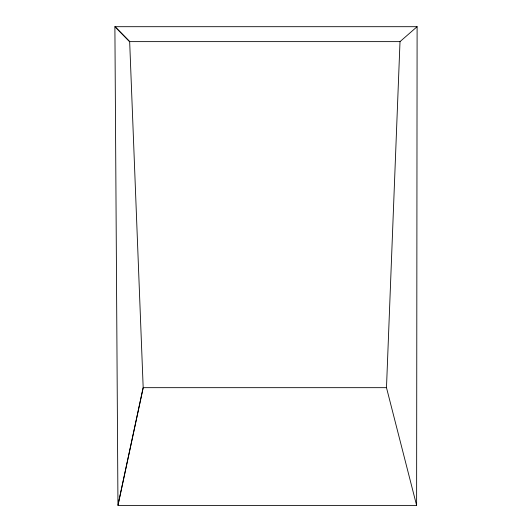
<?xml version="1.0" encoding="UTF-8"?>
<svg xmlns="http://www.w3.org/2000/svg" width="532" height="532" viewBox="0 0 532 532"><rect width="100%" height="100%" fill="white"/><g stroke="black" fill="none" stroke-linecap="round" stroke-linejoin="round"><path stroke-width="0.8" d="M416.616 505.393L417.108 26.693L114.959 26.693L129.662 41.629L143.181 387.668L117.958 505.4L416.616 505.393L386.485 387.668L400.004 41.629L417.108 26.693M400.004 41.629L129.662 41.629L114.892 26.6L117.958 505.207L143.181 387.668L386.485 387.668"/></g></svg>
